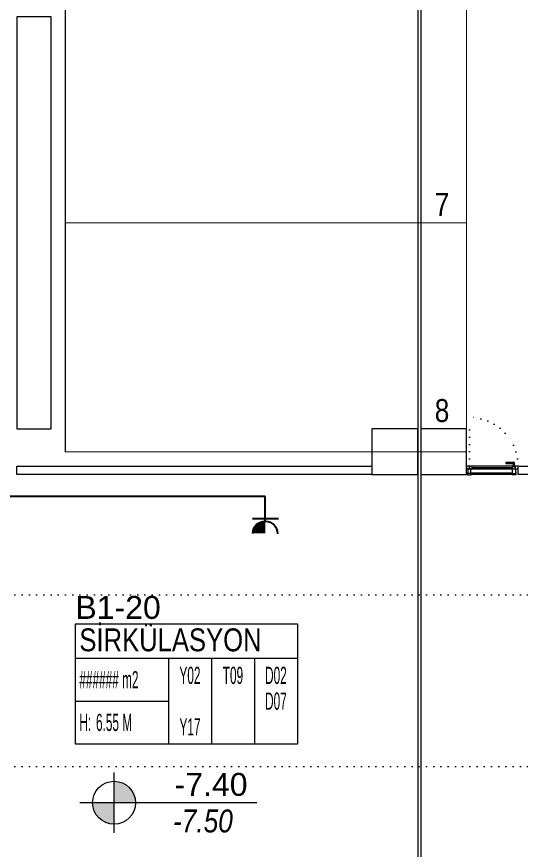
# Model space of a CAD drawing. Header units: metres. Extents: x -13194 to 152406, y -14653 to 29421.
# Drawn here: x 62820 to 63701, y 144 to 1600 of the extents above; entities that cross this region are included whole.
import ezdxf
from ezdxf.enums import TextEntityAlignment as Align

# ---------------------------------------------------------------- set-up
doc = ezdxf.new("R2010")
doc.units = ezdxf.units.M
doc.header["$LTSCALE"] = 100
doc.header["$MEASUREMENT"] = 0
doc.linetypes.add('DOT2', pattern=[0.125, 0, -0.125])
doc.linetypes.add('HIDDEN', pattern=[0.375, 0.25, -0.125])
doc.layers.get('0').update_dxf_attribs({"color": 9, "lineweight": 9})
for name, color, linetype, lineweight in [('00', 9, 'Continuous', 9), ('01', 9, 'Continuous', 9), ('05', 9, 'Continuous', 9), ('06B', 9, 'Continuous', 9), ('06D', 9, 'Continuous', 9), ('10', 9, 'Continuous', 9), ('15', 9, 'Continuous', 9), ('20', 9, 'DOT2', 9), ('21', 9, 'Continuous', 9), ('21_mahal200', 9, 'Continuous', 9), ('E-ETANŞ PRİZ', 7, 'Continuous', 30), ('E-KABLO', 7, 'Continuous', 30)]:
    doc.layers.add(name, color=color, linetype=linetype, lineweight=lineweight)
doc.styles.add('Arial', font='arial.ttf', dxfattribs={"height": 2.5})
doc.styles.add('MuuM_TEXT-ITALIC', font='ARIALNI.TTF')
doc.styles.add('MuuM_TEXT-STANDART', font='ARIALN.TTF')

# ---------------------------------------------------------------- blocks, each defined once
blk = doc.blocks.new('100_ETANŞ PRİZ')
at = {"layer": 'E-ETANŞ PRİZ', "color": 4}
for p, q in [((-1.223, 2.136), (1.279, 2.136)), ((0, 2.4), (0, 0))]:
    blk.add_line(p, q, dxfattribs=at)
at = {"layer": 'E-ETANŞ PRİZ', "color": 4, "const_width": 1.2}
blk.add_lwpolyline([(0.01, 3, -0.414214), (-0.6, 3.59)], format="xyb", dxfattribs=at)
at = {"layer": 'E-ETANŞ PRİZ', "color": 4}
blk.add_arc((0, 3.6), 1.2, 180.75513, 0.75513, dxfattribs=at)
blk = doc.blocks.new('p-kolon_80x80')
blk.add_lwpolyline([(-40, -40), (40, -40), (40, 40), (-40, 40)], close=True)
blk = doc.blocks.new('1.bod.mimari.elk')
at = {"layer": '01'}
for p in [(7480, -7790), (7565, -7790)]:
    blk.add_blockref('p-kolon_80x80', p, dxfattribs=at)
blk = doc.blocks.new('p-işyeri')
at = {"color": 0, "const_width": 2}
blk.add_lwpolyline([(200, 0), (200, 700), (-200, 700), (-200, 0)], close=True, dxfattribs=at)
blk = doc.blocks.new('p-dilatasyon yeri')
at = {"layer": '06D'}
for points in [[(7520, 5586.8), (7520, 80)], [(7525, 5584.6), (7525, 80)]]:
    blk.add_lwpolyline(points, dxfattribs=at)
blk = doc.blocks.new('p-birim')
blk.add_lwpolyline([(0, 0), (1, 0), (1, 1), (0, 1)], close=True)
blk = doc.blocks.new('0_elevationtarget-p-bk')
h = blk.add_hatch(color=250)
h.paths.add_polyline_path([(1.875, 0, 0.414214), (0, 1.875), (0, 0)])
h.paths.add_polyline_path([(0, 0), (-1.875, 0, 0.414214), (0, -1.875)])
blk.add_line((0, -2.625), (0, 2.625))
blk.add_lwpolyline([(12.453, 0), (-3, 0)])
blk.add_circle((0, 0), 1.875)
at = {"style": 'Arial'}
blk.add_attdef('BITMISKOT', text='', height=2, dxfattribs=at).set_placement((4.5, 0), align=Align.BOTTOM_LEFT)
at = {"style": 'MuuM_TEXT-ITALIC'}
blk.add_attdef('FINISHINGFLOORLEVEL', text='', height=2, dxfattribs=at).set_placement((4.5, -0.592), align=Align.TOP_LEFT)
blk = doc.blocks.new('K-AL-01A')
at = {"layer": '06B'}
blk.add_lwpolyline([(2634.7, 4254.3), (2634.7, 4260.5), (2619.7, 4260.5), (2619.7, 4258.6), (2632.5, 4258.6), (2632.5, 4258.6), (2632.5, 4254.3), (2634.7, 4254.3)], dxfattribs=at)
at = {"layer": '06D'}
for p, q in [((2638, 4254.3), (2551.1, 4254.3)), ((2551.1, 4249.3), (2638, 4249.3))]:
    blk.add_line(p, q, dxfattribs=at)
for points in [[(2553.6, 4243.2), (2553, 4243.2), (2553, 4239.2, 0.414214), (2553.3, 4238.8), (2558.8, 4238.8, 0.414214), (2559.2, 4239.2), (2559.2, 4243.2), (2558.6, 4243.2)], [(2636.6, 4243.2), (2637.2, 4243.2), (2637.2, 4239.2, -0.414214), (2636.8, 4238.8), (2631.3, 4238.8, -0.414214), (2631, 4239.2), (2631, 4243.2), (2631.6, 4243.2)]]:
    blk.add_lwpolyline(points, format="xyb", dxfattribs=at)
for points in [[(2553.6, 4241.8), (2558.6, 4241.8), (2558.6, 4249.3), (2553.6, 4249.3)], [(2631, 4239.4), (2559.2, 4239.4), (2559.2, 4242.5), (2631, 4242.5)], [(2636.6, 4240.7), (2631.6, 4240.7), (2631.6, 4249.3), (2636.6, 4249.3)]]:
    blk.add_lwpolyline(points, close=True, dxfattribs=at)
at = {"layer": '10'}
for points in [[(2551.1, 4254.3), (2551.1, 4249.3), (2556.1, 4249.3), (2556.1, 4254.3)], [(2556.1, 4254.3), (2556.1, 4249.3), (2561.1, 4249.3), (2561.1, 4254.3)], [(2631.1, 4254.3), (2631.1, 4249.3), (2636.1, 4249.3), (2636.1, 4254.3)], [(2636.1, 4254.3), (2636.1, 4249.3), (2641.1, 4249.3), (2641.1, 4254.3)]]:
    blk.add_lwpolyline(points, close=True, dxfattribs=at)
at = {"layer": '15'}
blk.add_lwpolyline([(2561.1, 4251.8), (2631.1, 4251.8)], dxfattribs=at)
at = {"layer": '20'}
blk.add_lwpolyline([(2556.1, 4254.3), (2556.1, 4339.3)], dxfattribs=at)
blk.add_arc((2556.1, 4254.3), 85, 0, 90, dxfattribs=at)
blk = doc.blocks.new('0_roomno2')
blk.add_lwpolyline([(19.375, -10.5), (0, -10.5), (0, 0), (19.375, 0)], close=True)
for points in [[(0, -3), (19.375, -3)], [(8.125, -3), (8.125, -10.5)], [(11.875, -3), (11.875, -10.5)], [(15.625, -3), (15.625, -10.5)], [(0, -6.75), (8.125, -6.75)]]:
    blk.add_lwpolyline(points)
at = {"style": 'MuuM_TEXT-STANDART', "width": 0.6}
blk.add_text('H:', height=1.5, dxfattribs=at).set_placement((0.35, -8.608), align=Align.MIDDLE_LEFT)
at = {"style": 'Arial'}
blk.add_attdef('ODANO', (0, 1.17), '', height=2, dxfattribs=at)
blk.add_attdef('MEKANADI', text='', height=2, dxfattribs=at).set_placement((0.35, -3), align=Align.BOTTOM_LEFT)
at = {"style": 'MuuM_TEXT-STANDART', "width": 0.6}
for tag, p in [('M2', (0.35, -4.875)), ('TEMIZTAVANYUKSEKLIGI', (1.8, -8.608))]:
    blk.add_attdef(tag, text='', height=1.5, dxfattribs=at).set_placement(p, align=Align.MIDDLE_LEFT)
for tag, p in [('YER01', (10, -4.5)), ('TAVAN01', (13.75, -4.5)), ('DUVAR01', (17.5, -4.5)), ('YER02', (10, -6.75)), ('TAVAN02', (13.75, -6.75)), ('DUVAR02', (17.5, -6.75)), ('YER03', (10, -9)), ('TAVAN03', (13.75, -9)), ('DUVAR03', (17.5, -9))]:
    blk.add_attdef(tag, text='', height=1.5, dxfattribs=at).set_placement(p, align=Align.MIDDLE_CENTER)
blk = doc.blocks.new('1.bod.mimari1.elk')
at = {"layer": '00'}
blk.add_lwpolyline([(7310, -7815), (7310, -7815), (7440, -7815), (7440, -7830), (6820, -7830), (6820, -7815), (7310, -7815), (7310, -7815), (7310, -7815)], dxfattribs=at)
blk.add_lwpolyline([(7790, -7830), (7695, -7830), (7695, -7815), (7790, -7815)], close=True, dxfattribs=at)
at = {"layer": '06D', "linetype": 'DOT2'}
for points in [[(2500, -1650), (2500, -7740, 0.4142136), (3100, -8340), (12425, -8340)], [(2800, -1678.64), (2800, -7740, 0.4142136), (3100, -8040), (11395.6, -8040)]]:
    blk.add_lwpolyline(points, format="xyb", dxfattribs=at)
for name, p in [('p-dilatasyon yeri', (0, -8630)), ('K-AL-01A', (5053.92, -12069.27))]:
    blk.add_blockref(name, p)
at = {"layer": '05', "xscale": 60.00000000000003, "yscale": 720}
blk.add_blockref('p-birim', (6820, -7750), dxfattribs=at)
at = {"layer": '06D', "color": 89, "linetype": 'HIDDEN', "true_color": 0x2e4d23, "rotation": 90}
for p in [(7605, -7190), (7605, -7590)]:
    blk.add_blockref('p-işyeri', p, dxfattribs=at)
at = {"layer": '21', "xscale": 20, "yscale": 20, "zscale": 20}
blk.add_blockref('0_elevationtarget-p-bk', (6990.01, -8403.06), dxfattribs=at).add_auto_attribs({'BITMISKOT': ' -7.40', 'FINISHINGFLOORLEVEL': ' -7.50'})
at = {"layer": '21_mahal200'}
ref = blk.add_blockref('0_roomno2', (6922.39, -8090.58), dxfattribs=dict(at, xscale=20, yscale=20, zscale=20))
ref.add_attrib('ODANO', 'B1-20', (6922.39, -8081.94), dxfattribs={"layer": '0', "height": 40, "style": 'Arial'})
ref.add_attrib('MEKANADI', 'SİRKÜLASYON', dxfattribs={"layer": '0', "height": 40, "style": 'Arial', "width": 0.8}).set_placement((6929.39, -8150.58), align=Align.BOTTOM_LEFT)
ref.add_attrib('M2', '###### m2', dxfattribs={"layer": '0', "height": 30, "style": 'MuuM_TEXT-STANDART', "width": 0.6}).set_placement((6929.39, -8188.08), align=Align.MIDDLE_LEFT)
ref.add_attrib('TEMIZTAVANYUKSEKLIGI', '6.55 M', dxfattribs={"layer": '0', "height": 30, "style": 'MuuM_TEXT-STANDART', "width": 0.6}).set_placement((6958.39, -8262.74), align=Align.MIDDLE_LEFT)
ref.add_attrib('YER01', 'Y02', dxfattribs={"layer": '0', "height": 30, "style": 'MuuM_TEXT-STANDART', "width": 0.6}).set_placement((7122.39, -8180.58), align=Align.MIDDLE_CENTER)
ref.add_attrib('TAVAN01', 'T09', dxfattribs={"layer": '0', "height": 30, "style": 'MuuM_TEXT-STANDART', "width": 0.6}).set_placement((7197.39, -8180.58), align=Align.MIDDLE_CENTER)
ref.add_attrib('DUVAR01', 'D02', dxfattribs={"layer": '0', "height": 30, "style": 'MuuM_TEXT-STANDART', "width": 0.6}).set_placement((7272.39, -8180.58), align=Align.MIDDLE_CENTER)
ref.add_attrib('DUVAR02', 'D07', dxfattribs={"layer": '0', "height": 30, "style": 'MuuM_TEXT-STANDART', "width": 0.6}).set_placement((7272.39, -8225.58), align=Align.MIDDLE_CENTER)
ref.add_attrib('YER03', 'Y17', dxfattribs={"layer": '0', "height": 30, "style": 'MuuM_TEXT-STANDART', "width": 0.6}).set_placement((7122.39, -8270.58), align=Align.MIDDLE_CENTER)
at = {"layer": '21', "style": 'MuuM_TEXT-STANDART'}
for s, p in [('7', (7575, -7390)), ('8', (7575, -7750))]:
    blk.add_text(s, height=40, dxfattribs=at).set_placement(p, align=Align.BOTTOM_RIGHT)

msp = doc.modelspace()

# ---------------------------------------------------------------- linework, layer by layer
at = {"layer": 'E-KABLO', "color": 6}
msp.add_line((63253.6, 762), (62084.2, 762), dxfattribs=at)

# ---------------------------------------------------------------- block references
at = {"layer": '06D'}
for name in ['1.bod.mimari.elk', '1.bod.mimari1.elk']:
    msp.add_blockref(name, (56000, 8630), dxfattribs=at)
at = {"layer": 'E-ETANŞ PRİZ', "xscale": -18, "yscale": 18, "zscale": 18, "rotation": 180}
msp.add_blockref('100_ETANŞ PRİZ', (63253.6, 762), dxfattribs=at)

doc.saveas('drawing.dxf')
